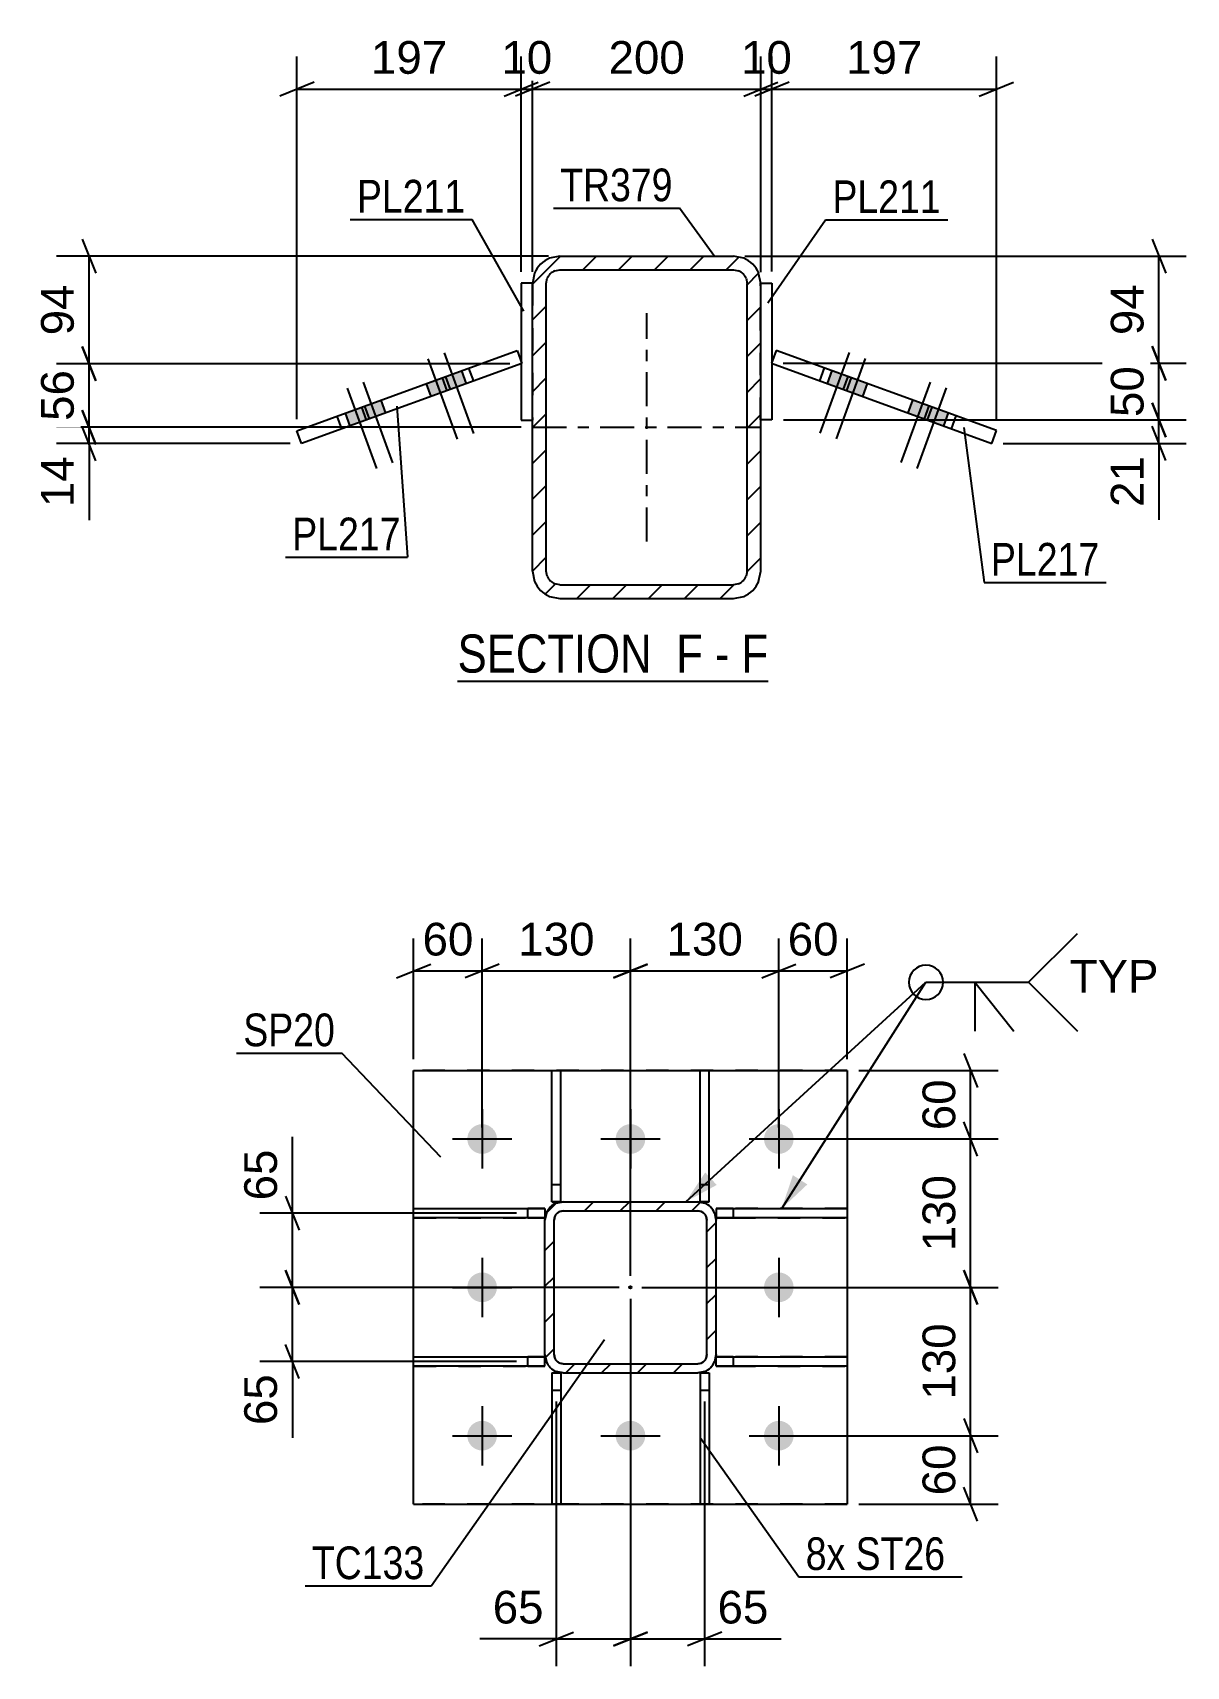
# Model space of a CAD drawing. Header units: millimetres. Extents: x 0 to 1189, y 0 to 841.
# Drawn here: x 438.4 to 539.5, y 170 to 313.2 of the extents above; entities that cross this region are included whole.
import ezdxf

# ---------------------------------------------------------------- set-up
doc = ezdxf.new("R2010")
doc.units = ezdxf.units.MM
doc.linetypes.add('DXK_LINE_DOT2', pattern=[3.9198, 1.9599, -1.9599])
doc.linetypes.add('DXK_LINE_DOT3', pattern=[5.9187, 2.979, -0.9799, 0.9799, -0.9799])
doc.styles.add('Arial', font='ARIAL.TTF', dxfattribs={"height": 0.2})
doc.styles.add('Arial Narrow', font='ARIALN.TTF', dxfattribs={"height": 0.2})

# ---------------------------------------------------------------- blocks, each defined once
blk = doc.blocks.new('Unknown-348435410-15 - 16508')
at = {"color": 6, "linetype": 'Continuous'}
blk.add_line((475.68, 256.32), (502.9, 256.32), dxfattribs=at)
at = {"color": 0, "linetype": 'Continuous'}
for points in [[(493.79, 257.07), (493.79, 260.57), (475.68, 260.57), (475.68, 257.07)], [(497.18, 257.07), (497.18, 260.57), (494.84, 260.57), (494.84, 257.07)], [(499.51, 257.07), (499.51, 260.57), (498.23, 260.57), (498.23, 257.07)], [(502.9, 257.07), (502.9, 260.57), (500.56, 260.57), (500.56, 257.07)]]:
    blk.add_wipeout(points, dxfattribs=at)
at = {"color": 7, "linetype": 'Continuous', "style": 'Arial Narrow'}
for s, p in [('SECTION ', (475.68, 257.07)), ('F', (494.84, 257.07)), ('F', (500.56, 257.07)), ('-', (498.23, 257.07))]:
    blk.add_text(s, height=3.34, dxfattribs=at).set_placement(p)
blk = doc.blocks.new('Part-348435410-16543 - 16508')
at = {"color": 2, "linetype": 'Continuous'}
for p, q in [((482.25, 291.19), (481.25, 291.19)), ((481.25, 291.19), (481.25, 279.19)), ((482.25, 291.17), (482.25, 291.19)), ((481.25, 279.19), (482.25, 279.19))]:
    blk.add_line(p, q, dxfattribs=at)
at = {"color": 7, "linetype": 'DXK_LINE_DOT2'}
blk.add_line((482.25, 291.19), (482.25, 279.19), dxfattribs=at)
blk = doc.blocks.new('Part-348435410-16552 - 16508')
at = {"color": 2, "linetype": 'Continuous'}
for p, q in [((503.61, 285.31), (503.2, 284.18)), ((522.9, 278.29), (503.61, 285.31)), ((503.2, 284.18), (522.49, 277.16)), ((507.43, 282.64), (507.84, 283.77)), ((522.49, 277.16), (522.9, 278.29))]:
    blk.add_line(p, q, dxfattribs=at)
at = {"color": 7, "linetype": 'DXK_LINE_DOT2'}
blk.add_line((518.96, 278.44), (519.37, 279.57), dxfattribs=at)
blk = doc.blocks.new('Part-348435410-16512 - 16508')
at = {"linetype": 'Continuous'}
h = blk.add_hatch(dxfattribs=at)
h.set_pattern_fill('', scale=0.7, style=0, pattern_type=0)
h.set_pattern_definition([(45, (482.2466, 265.971), (-1.57154, 1.57154), [])])
h.paths.add_polyline_path([(482.25, 291.17), (482.25, 265.97), (482.43, 265.05), (482.95, 264.27), (483.73, 263.75), (484.65, 263.57), (499.85, 263.57), (500.77, 263.75), (501.54, 264.27), (502.06, 265.05), (502.25, 265.97), (502.25, 291.17), (502.06, 292.09), (501.54, 292.87), (500.77, 293.39), (499.85, 293.57), (484.65, 293.57), (483.73, 293.39), (482.95, 292.87), (482.43, 292.09)])
h.paths.add_polyline_path([(483.8, 292.02), (484.19, 292.28), (484.65, 292.37), (499.85, 292.37), (500.31, 292.28), (500.7, 292.02), (500.96, 291.63), (501.05, 291.17), (501.05, 265.97), (500.96, 265.51), (500.7, 265.12), (500.31, 264.86), (499.85, 264.77), (484.65, 264.77), (484.19, 264.86), (483.8, 265.12), (483.54, 265.51), (483.45, 265.97), (483.45, 291.17), (483.54, 291.63)])
at = {"color": 2, "linetype": 'Continuous'}
for p, q in [((484.65, 293.57), (483.73, 293.39)), ((484.65, 293.57), (499.85, 293.57)), ((500.77, 293.39), (499.85, 293.57)), ((482.43, 292.09), (482.25, 291.17)), ((484.19, 292.28), (484.65, 292.37)), ((484.65, 292.37), (499.85, 292.37)), ((499.85, 292.37), (500.31, 292.28)), ((502.25, 291.17), (502.06, 292.09)), ((482.25, 265.97), (482.25, 291.17)), ((483.45, 291.17), (483.54, 291.63)), ((483.45, 265.97), (483.45, 291.17)), ((500.96, 291.63), (501.05, 291.17)), ((501.05, 265.97), (501.05, 291.17)), ((502.25, 265.97), (502.25, 291.17)), ((482.25, 265.97), (482.43, 265.05)), ((483.54, 265.51), (483.45, 265.97)), ((484.65, 264.77), (484.19, 264.86)), ((500.31, 264.86), (499.85, 264.77)), ((501.05, 265.97), (500.96, 265.51)), ((502.06, 265.05), (502.25, 265.97)), ((483.73, 263.75), (484.65, 263.57)), ((484.65, 264.77), (499.85, 264.77)), ((484.65, 263.57), (499.85, 263.57)), ((499.85, 263.57), (500.77, 263.75))]:
    blk.add_line(p, q, dxfattribs=at)
at = {"color": 7, "linetype": 'DXK_LINE_DOT3'}
for p, q in [((492.25, 268.57), (492.25, 288.57)), ((482.25, 278.57), (502.25, 278.57))]:
    blk.add_line(p, q, dxfattribs=at)
at = {"color": 2, "linetype": 'Continuous'}
for centre, radius, start, end in [((484.65, 291.17), 2.4, 112.5, 157.5), ((484.65, 291.17), 1.2, 112.5, 157.5), ((499.85, 291.17), 1.2, 22.5, 67.5), ((499.85, 291.17), 2.4, 22.5, 67.5), ((484.65, 265.97), 2.4, 202.5, 247.5), ((484.65, 265.97), 1.2, 202.5, 247.5), ((499.85, 265.97), 1.2, 292.5, 337.5), ((499.85, 265.97), 2.4, 292.5, 337.5)]:
    blk.add_arc(centre, radius, start, end, dxfattribs=at)
blk = doc.blocks.new('Part-348435410-16541 - 16508')
at = {"color": 7, "linetype": 'DXK_LINE_DOT2'}
for p, q in [((502.23, 291.21), (502.25, 291.21)), ((502.23, 279.21), (502.23, 291.21)), ((502.23, 291.21), (502.24, 291.21)), ((502.23, 279.21), (502.25, 279.21))]:
    blk.add_line(p, q, dxfattribs=at)
at = {"color": 2, "linetype": 'Continuous'}
for p, q in [((502.24, 291.21), (503.23, 291.21)), ((503.23, 291.21), (503.23, 279.21)), ((503.23, 279.21), (502.25, 279.21))]:
    blk.add_line(p, q, dxfattribs=at)
blk = doc.blocks.new('Part-348435410-16553 - 16508')
at = {"color": 2, "linetype": 'Continuous'}
for p, q in [((461.6, 278.27), (480.89, 285.29)), ((480.89, 285.29), (481.3, 284.16)), ((481.3, 284.16), (462.01, 277.14)), ((476.65, 283.74), (477.06, 282.62)), ((462.01, 277.14), (461.6, 278.27))]:
    blk.add_line(p, q, dxfattribs=at)
at = {"color": 7, "linetype": 'DXK_LINE_DOT2'}
blk.add_line((465.54, 278.42), (465.13, 279.55), dxfattribs=at)
blk = doc.blocks.new('Bolt-348435410-16594 - 16508')
at = {"linetype": 'Continuous'}
for points in [[(510.16, 282.92), (508.47, 283.54), (508.06, 282.41), (509.75, 281.8)], [(511.57, 282.41), (509.88, 283.02), (509.47, 281.9), (511.16, 281.28)], [(517.24, 280.34), (515.55, 280.96), (515.14, 279.83), (516.83, 279.22)], [(518.66, 279.83), (516.97, 280.45), (516.56, 279.32), (518.25, 278.7)]]:
    blk.add_hatch(color=1, dxfattribs=at).paths.add_polyline_path(points)
at = {"color": 1, "linetype": 'Continuous'}
for p, q in [((510, 285.11), (507.43, 278.06)), ((508.47, 283.54), (508.06, 282.41)), ((511.41, 284.6), (508.85, 277.55)), ((509.88, 283.02), (509.47, 281.9)), ((510.16, 282.92), (509.75, 281.8)), ((511.57, 282.41), (511.16, 281.28)), ((517.08, 282.53), (514.52, 275.48)), ((515.55, 280.96), (515.14, 279.83)), ((518.5, 282.02), (515.93, 274.97)), ((516.97, 280.45), (516.56, 279.32)), ((517.24, 280.34), (516.83, 279.22)), ((518.66, 279.83), (518.25, 278.7))]:
    blk.add_line(p, q, dxfattribs=at)
blk = doc.blocks.new('Bolt-348435410-16595 - 16508')
at = {"linetype": 'Continuous'}
for points in [[(476.03, 283.52), (474.33, 282.9), (474.74, 281.77), (476.44, 282.39)], [(474.61, 283), (472.92, 282.39), (473.33, 281.26), (475.02, 281.87)], [(468.94, 280.94), (467.25, 280.32), (467.66, 279.19), (469.35, 279.81)], [(467.53, 280.42), (465.84, 279.81), (466.25, 278.68), (467.94, 279.3)]]:
    blk.add_hatch(color=1, dxfattribs=at).paths.add_polyline_path(points)
at = {"color": 1, "linetype": 'Continuous'}
for p, q in [((474.5, 285.09), (477.06, 278.04)), ((473.08, 284.57), (475.65, 277.53)), ((476.03, 283.52), (476.44, 282.39)), ((467.41, 282.51), (469.98, 275.46)), ((472.92, 282.39), (473.33, 281.26)), ((474.33, 282.9), (474.74, 281.77)), ((474.61, 283), (475.02, 281.87)), ((466, 282), (468.56, 274.95)), ((468.94, 280.94), (469.35, 279.81)), ((465.84, 279.81), (466.25, 278.68)), ((467.25, 280.32), (467.66, 279.19)), ((467.53, 280.42), (467.94, 279.3))]:
    blk.add_line(p, q, dxfattribs=at)
blk = doc.blocks.new('Part-348435410-18033 - 17977')
at = {"color": 2, "linetype": 'Continuous'}
for p, q in [((496.93, 195.7), (496.93, 195.7)), ((496.93, 195.7), (496.93, 184.2)), ((496.93, 195.7), (497.73, 195.7)), ((497.73, 195.7), (497.73, 195.7)), ((497.73, 195.7), (497.73, 184.2)), ((497.73, 184.2), (496.93, 184.2))]:
    blk.add_line(p, q, dxfattribs=at)
at = {"color": 7, "linetype": 'DXK_LINE_DOT2'}
for p, q in [((496.93, 195.7), (496.93, 195.7)), ((496.93, 195.7), (497.73, 195.7)), ((497.73, 195.7), (497.73, 195.7)), ((496.93, 194.2), (497.73, 194.2))]:
    blk.add_line(p, q, dxfattribs=at)
blk = doc.blocks.new('Part-348435410-17983 - 17977')
at = {"linetype": 'Continuous'}
h = blk.add_hatch(dxfattribs=at)
h.set_pattern_fill('', scale=0.7, style=0, pattern_type=0)
h.set_pattern_definition([(45, (484.3216, 210.576), (-1.57154, 1.57154), [])])
h.paths.add_polyline_path([(484.93, 210.7), (484.32, 210.58), (483.8, 210.23), (483.46, 209.71), (483.33, 209.1), (483.33, 197.3), (483.46, 196.69), (483.8, 196.17), (484.32, 195.82), (484.93, 195.7), (496.73, 195.7), (497.35, 195.82), (497.87, 196.17), (498.21, 196.69), (498.33, 197.3), (498.33, 209.1), (498.21, 209.71), (497.87, 210.23), (497.35, 210.58), (496.73, 210.7)])
h.paths.add_polyline_path([(496.73, 209.9), (497.04, 209.84), (497.3, 209.66), (497.47, 209.4), (497.53, 209.1), (497.53, 197.3), (497.47, 196.99), (497.3, 196.73), (497.04, 196.56), (496.73, 196.5), (484.93, 196.5), (484.63, 196.56), (484.37, 196.73), (484.19, 196.99), (484.13, 197.3), (484.13, 209.1), (484.19, 209.4), (484.37, 209.66), (484.63, 209.84), (484.93, 209.9)])
blk.add_hatch(color=246, dxfattribs=at).paths.add_polyline_path([(490.83, 203.1, -1), (490.83, 203.3, -1)])
at = {"color": 7, "linetype": 'DXK_LINE_DOT2'}
for p, q in [((484.32, 210.58), (484.93, 210.7)), ((484.93, 210.7), (496.73, 210.7)), ((496.73, 210.7), (497.35, 210.58)), ((483.33, 209.1), (483.46, 209.71)), ((483.33, 197.3), (483.33, 209.1)), ((484.19, 209.4), (484.13, 209.1)), ((484.13, 197.3), (484.13, 209.1)), ((484.93, 209.9), (484.63, 209.84)), ((484.93, 209.9), (496.73, 209.9)), ((497.04, 209.84), (496.73, 209.9)), ((497.53, 209.1), (497.47, 209.4)), ((497.53, 197.3), (497.53, 209.1)), ((498.21, 209.71), (498.33, 209.1)), ((498.33, 197.3), (498.33, 209.1)), ((483.46, 196.69), (483.33, 197.3)), ((484.13, 197.3), (484.19, 196.99)), ((484.63, 196.56), (484.93, 196.5)), ((484.93, 196.5), (496.73, 196.5)), ((496.73, 196.5), (497.04, 196.56)), ((497.47, 196.99), (497.53, 197.3)), ((498.33, 197.3), (498.21, 196.69)), ((484.93, 195.7), (484.32, 195.82)), ((484.93, 195.7), (496.73, 195.7)), ((497.35, 195.82), (496.73, 195.7))]:
    blk.add_line(p, q, dxfattribs=at)
at = {"color": 2, "linetype": 'Continuous'}
for p, q in [((484.93, 210.7), (484.32, 210.58)), ((484.93, 210.7), (484.93, 210.7)), ((484.93, 210.7), (496.73, 210.7)), ((496.73, 210.7), (496.73, 210.7)), ((497.35, 210.58), (496.73, 210.7)), ((483.46, 209.71), (483.33, 209.1)), ((483.33, 209.1), (483.33, 209.1)), ((483.33, 197.3), (483.33, 209.1)), ((484.13, 209.1), (484.19, 209.4)), ((484.13, 209.1), (484.13, 209.1)), ((484.13, 197.3), (484.13, 209.1)), ((484.63, 209.84), (484.93, 209.9)), ((484.93, 209.9), (484.93, 209.9)), ((484.93, 209.9), (496.73, 209.9)), ((496.73, 209.9), (496.73, 209.9)), ((496.73, 209.9), (497.04, 209.84)), ((497.47, 209.4), (497.53, 209.1)), ((497.53, 209.1), (497.53, 209.1)), ((497.53, 197.3), (497.53, 209.1)), ((498.33, 209.1), (498.21, 209.71)), ((498.33, 209.1), (498.33, 209.1)), ((498.33, 197.3), (498.33, 209.1)), ((483.33, 197.3), (483.33, 197.3)), ((483.33, 197.3), (483.46, 196.69)), ((484.13, 197.3), (484.13, 197.3)), ((484.19, 196.99), (484.13, 197.3)), ((484.93, 196.5), (484.63, 196.56)), ((484.93, 196.5), (484.93, 196.5)), ((484.93, 196.5), (496.73, 196.5)), ((497.04, 196.56), (496.73, 196.5)), ((496.73, 196.5), (496.73, 196.5)), ((497.53, 197.3), (497.47, 196.99)), ((497.53, 197.3), (497.53, 197.3)), ((498.21, 196.69), (498.33, 197.3)), ((498.33, 197.3), (498.33, 197.3)), ((484.32, 195.82), (484.93, 195.7)), ((484.93, 195.7), (484.93, 195.7)), ((484.93, 195.7), (496.73, 195.7)), ((496.73, 195.7), (497.35, 195.82)), ((496.73, 195.7), (496.73, 195.7))]:
    blk.add_line(p, q, dxfattribs=at)
at = {"color": 7, "linetype": 'DXK_LINE_DOT3'}
blk.add_line((490.83, 203.2), (490.83, 203.2), dxfattribs=at)
at = {"color": 246, "linetype": 'DXK_LINE_DOT2'}
blk.add_line((490.83, 203.2), (490.83, 203.2), dxfattribs=at)
at = {"color": 246, "linetype": 'Continuous'}
blk.add_circle((490.83, 203.2), 0.1, dxfattribs=at)
at = {"color": 7, "linetype": 'DXK_LINE_DOT2'}
for centre, radius, start, end in [((484.93, 209.1), 1.6, 112.5, 157.5), ((496.73, 209.1), 1.6, 22.5, 67.5), ((484.93, 209.1), 0.8, 112.5, 157.5), ((496.73, 209.1), 0.8, 22.5, 67.5), ((484.93, 197.3), 1.6, 202.5, 247.5), ((484.93, 197.3), 0.8, 202.5, 247.5), ((496.73, 197.3), 0.8, 292.5, 337.5), ((496.73, 197.3), 1.6, 292.5, 337.5)]:
    blk.add_arc(centre, radius, start, end, dxfattribs=at)
at = {"color": 2, "linetype": 'Continuous'}
for centre, radius, start, end in [((484.93, 209.1), 1.6, 112.5, 157.5), ((496.73, 209.1), 1.6, 22.5, 67.5), ((484.93, 209.1), 0.8, 112.5, 157.5), ((496.73, 209.1), 0.8, 22.5, 67.5), ((484.93, 197.3), 1.6, 202.5, 247.5), ((484.93, 197.3), 0.8, 202.5, 247.5), ((496.73, 197.3), 0.8, 292.5, 337.5), ((496.73, 197.3), 1.6, 292.5, 337.5)]:
    blk.add_arc(centre, radius, start, end, dxfattribs=at)
blk = doc.blocks.new('Part-348435410-18008 - 17977')
at = {"color": 2, "linetype": 'Continuous'}
for p, q in [((471.83, 222.2), (471.83, 222.2)), ((471.83, 222.2), (509.83, 222.2)), ((471.83, 184.2), (471.83, 222.2)), ((509.83, 222.2), (509.83, 222.2)), ((509.83, 222.2), (509.83, 184.2)), ((471.83, 184.2), (509.83, 184.2))]:
    blk.add_line(p, q, dxfattribs=at)
at = {"color": 7, "linetype": 'DXK_LINE_DOT2'}
for p, q in [((509.83, 222.2), (471.83, 222.2)), ((471.83, 222.2), (471.83, 222.2)), ((509.83, 222.2), (509.83, 222.2)), ((509.83, 184.2), (471.83, 184.2))]:
    blk.add_line(p, q, dxfattribs=at)
blk = doc.blocks.new('Part-348435410-18034 - 17977')
at = {"color": 2, "linetype": 'Continuous'}
for p, q in [((483.93, 195.7), (483.93, 195.7)), ((483.93, 195.7), (483.93, 184.2)), ((483.93, 195.7), (484.73, 195.7)), ((484.73, 195.7), (484.73, 195.7)), ((484.73, 195.7), (484.73, 184.2)), ((484.73, 184.2), (483.93, 184.2))]:
    blk.add_line(p, q, dxfattribs=at)
at = {"color": 7, "linetype": 'DXK_LINE_DOT2'}
for p, q in [((483.93, 195.7), (483.93, 195.7)), ((483.93, 195.7), (484.73, 195.7)), ((484.73, 195.7), (484.73, 195.7)), ((483.93, 194.2), (484.73, 194.2))]:
    blk.add_line(p, q, dxfattribs=at)
blk = doc.blocks.new('Part-348435410-18035 - 17977')
at = {"color": 2, "linetype": 'Continuous'}
for p, q in [((496.93, 210.7), (496.93, 222.2)), ((496.93, 222.2), (497.73, 222.2)), ((497.73, 210.7), (497.73, 222.2)), ((496.93, 210.7), (497.73, 210.7)), ((496.93, 210.7), (496.93, 210.7)), ((497.73, 210.7), (497.73, 210.7))]:
    blk.add_line(p, q, dxfattribs=at)
at = {"color": 7, "linetype": 'DXK_LINE_DOT2'}
for p, q in [((496.93, 212.2), (497.73, 212.2)), ((497.73, 210.7), (496.93, 210.7))]:
    blk.add_line(p, q, dxfattribs=at)
blk = doc.blocks.new('Part-348435410-18036 - 17977')
at = {"color": 2, "linetype": 'Continuous'}
for p, q in [((483.93, 210.7), (483.93, 222.2)), ((483.93, 222.2), (484.73, 222.2)), ((484.73, 210.7), (484.73, 222.2)), ((483.93, 210.7), (484.73, 210.7)), ((483.93, 210.7), (483.93, 210.7)), ((484.73, 210.7), (484.73, 210.7))]:
    blk.add_line(p, q, dxfattribs=at)
at = {"color": 7, "linetype": 'DXK_LINE_DOT2'}
for p, q in [((483.93, 212.2), (484.73, 212.2)), ((484.73, 210.7), (483.93, 210.7))]:
    blk.add_line(p, q, dxfattribs=at)
blk = doc.blocks.new('Part-348435410-18037 - 17977')
at = {"color": 2, "linetype": 'Continuous'}
for p, q in [((498.33, 197.1), (498.33, 197.1)), ((498.33, 197.1), (509.83, 197.1)), ((498.33, 196.3), (498.33, 197.1)), ((509.83, 196.3), (498.33, 196.3)), ((509.83, 197.1), (509.83, 196.3))]:
    blk.add_line(p, q, dxfattribs=at)
at = {"color": 7, "linetype": 'DXK_LINE_DOT2'}
for p, q in [((499.83, 197.1), (498.33, 197.1)), ((498.33, 197.1), (498.33, 197.1)), ((498.33, 196.3), (499.83, 196.3)), ((509.83, 197.1), (499.83, 197.1)), ((499.83, 197.1), (499.83, 196.3)), ((499.83, 196.3), (509.83, 196.3))]:
    blk.add_line(p, q, dxfattribs=at)
blk = doc.blocks.new('Part-348435410-18038 - 17977')
at = {"color": 2, "linetype": 'Continuous'}
for p, q in [((498.33, 210.1), (498.33, 210.1)), ((498.33, 210.1), (509.83, 210.1)), ((498.33, 210.1), (498.33, 209.3)), ((509.83, 209.3), (498.33, 209.3)), ((509.83, 210.1), (509.83, 209.3))]:
    blk.add_line(p, q, dxfattribs=at)
at = {"color": 7, "linetype": 'DXK_LINE_DOT2'}
for p, q in [((499.83, 210.1), (498.33, 210.1)), ((498.33, 210.1), (498.33, 210.1)), ((498.33, 209.3), (499.83, 209.3)), ((509.83, 210.1), (499.83, 210.1)), ((499.83, 210.1), (499.83, 209.3)), ((499.83, 209.3), (509.83, 209.3))]:
    blk.add_line(p, q, dxfattribs=at)
blk = doc.blocks.new('Part-348435410-18039 - 17977')
at = {"color": 2, "linetype": 'Continuous'}
for p, q in [((471.83, 196.3), (471.83, 197.1)), ((471.83, 197.1), (483.33, 197.1)), ((483.33, 196.3), (471.83, 196.3)), ((483.33, 196.3), (483.33, 197.1)), ((483.33, 196.3), (483.33, 196.3))]:
    blk.add_line(p, q, dxfattribs=at)
at = {"color": 7, "linetype": 'DXK_LINE_DOT2'}
for p, q in [((471.83, 197.1), (481.83, 197.1)), ((471.83, 196.3), (481.83, 196.3)), ((481.83, 196.3), (481.83, 197.1)), ((483.33, 197.1), (481.83, 197.1)), ((481.83, 196.3), (483.33, 196.3))]:
    blk.add_line(p, q, dxfattribs=at)
blk = doc.blocks.new('Part-348435410-18040 - 17977')
at = {"color": 2, "linetype": 'Continuous'}
for p, q in [((471.83, 209.3), (471.83, 210.1)), ((471.83, 210.1), (483.33, 210.1)), ((483.33, 209.3), (471.83, 209.3)), ((483.33, 210.1), (483.33, 209.3)), ((483.33, 209.3), (483.33, 209.3))]:
    blk.add_line(p, q, dxfattribs=at)
at = {"color": 7, "linetype": 'DXK_LINE_DOT2'}
for p, q in [((471.83, 210.1), (481.83, 210.1)), ((471.83, 209.3), (481.83, 209.3)), ((481.83, 209.3), (481.83, 210.1)), ((483.33, 210.1), (481.83, 210.1)), ((481.83, 209.3), (483.33, 209.3)), ((483.33, 210.1), (483.33, 210.1))]:
    blk.add_line(p, q, dxfattribs=at)
blk = doc.blocks.new('Bolt-348435410-18062 - 17977')
at = {"linetype": 'Continuous'}
for points in [[(479.13, 216.2, -1), (476.53, 216.2, -1)], [(492.13, 216.2, -1), (489.53, 216.2, -1)], [(505.13, 216.2, -1), (502.53, 216.2, -1)], [(479.13, 203.2, -1), (476.53, 203.2, -1)], [(505.13, 203.2, -1), (502.53, 203.2, -1)], [(479.13, 190.2, -1), (476.53, 190.2, -1)], [(492.13, 190.2, -1), (489.53, 190.2, -1)], [(505.13, 190.2, -1), (502.53, 190.2, -1)]]:
    blk.add_hatch(color=1, dxfattribs=at).paths.add_polyline_path(points)
at = {"color": 1, "linetype": 'Continuous'}
for p, q in [((477.83, 218.8), (477.83, 213.6)), ((490.83, 218.8), (490.83, 213.6)), ((503.83, 218.8), (503.83, 213.6)), ((475.23, 216.2), (480.43, 216.2)), ((488.23, 216.2), (493.43, 216.2)), ((501.23, 216.2), (506.43, 216.2)), ((477.83, 205.8), (477.83, 200.6)), ((503.83, 205.8), (503.83, 200.6)), ((475.23, 203.2), (480.43, 203.2)), ((501.23, 203.2), (506.43, 203.2)), ((477.83, 192.8), (477.83, 187.6)), ((490.83, 192.8), (490.83, 187.6)), ((503.83, 192.8), (503.83, 187.6)), ((475.23, 190.2), (480.43, 190.2)), ((488.23, 190.2), (493.43, 190.2)), ((501.23, 190.2), (506.43, 190.2))]:
    blk.add_line(p, q, dxfattribs=at)
blk = doc.blocks.new('StraightDimension-348435410-19772 - 16508')
at = {"color": 7, "linetype": 'Continuous'}
for p, q in [((442.79, 280.07), (443.99, 277.07)), ((481.25, 278.57), (440.54, 278.57)), ((443.99, 275.64), (442.79, 278.64)), ((443.39, 277.14), (443.39, 278.57)), ((461.01, 277.14), (440.54, 277.14)), ((443.39, 277.14), (443.39, 270.44)), ((443.39, 277.14), (443.39, 270.44))]:
    blk.add_line(p, q, dxfattribs=at)
at = {"color": 0}
blk.add_wipeout([(442.64, 276.61), (438.44, 276.61), (438.44, 270.97), (442.64, 270.97)], dxfattribs=at)
at = {"color": 3, "style": 'Arial'}
blk.add_text('14', height=2.865, rotation=90.0002, dxfattribs=at).set_placement((442.04, 271.57))
blk = doc.blocks.new('StraightDimension-348435410-19806 - 16508')
at = {"color": 7, "linetype": 'Continuous'}
for p, q in [((536.54, 295.07), (537.74, 292.07)), ((500.85, 293.57), (539.54, 293.57)), ((537.14, 284.18), (537.14, 293.57)), ((537.74, 282.68), (536.54, 285.68)), ((504.2, 284.18), (539.54, 284.18))]:
    blk.add_line(p, q, dxfattribs=at)
at = {"color": 0}
blk.add_wipeout([(536.39, 291.7), (532.19, 291.7), (532.19, 286.05), (536.39, 286.05)], dxfattribs=at)
at = {"color": 3, "style": 'Arial'}
blk.add_text('94', height=2.865, rotation=90.0002, dxfattribs=at).set_placement((535.79, 286.65))
blk = doc.blocks.new('StraightDimension-348435410-19771 - 16508')
at = {"color": 7, "linetype": 'Continuous'}
for p, q in [((442.79, 285.64), (443.99, 282.64)), ((480.25, 284.14), (440.54, 284.14)), ((443.39, 278.57), (443.39, 284.14)), ((443.99, 277.07), (442.79, 280.07)), ((481.25, 278.57), (440.54, 278.57))]:
    blk.add_line(p, q, dxfattribs=at)
at = {"color": 0}
blk.add_wipeout([(442.64, 284.18), (438.44, 284.18), (438.44, 278.53), (442.64, 278.53)], dxfattribs=at)
at = {"color": 3, "style": 'Arial'}
blk.add_text('56', height=2.865, rotation=90.0002, dxfattribs=at).set_placement((442.04, 279.13))
blk = doc.blocks.new('StraightDimension-348435410-18204 - 16508')
at = {"color": 7, "linetype": 'Continuous'}
for p, q in [((502.25, 292.17), (502.25, 311.05)), ((503.23, 292.21), (503.23, 311.05)), ((500.75, 307.6), (503.75, 308.8)), ((504.73, 308.8), (501.73, 307.6)), ((502.25, 308.2), (503.23, 308.2))]:
    blk.add_line(p, q, dxfattribs=at)
at = {"color": 0}
blk.add_wipeout([(505.56, 308.95), (505.56, 313.15), (499.92, 313.15), (499.92, 308.95)], dxfattribs=at)
at = {"color": 3, "style": 'Arial'}
blk.add_text('10', height=2.865, dxfattribs=at).set_placement((500.52, 309.55))
blk = doc.blocks.new('StraightDimension-348435410-18203 - 16508')
at = {"color": 7, "linetype": 'Continuous'}
for p, q in [((503.23, 292.21), (503.23, 311.05)), ((522.9, 279.29), (522.9, 311.05)), ((504.73, 308.8), (501.73, 307.6)), ((503.23, 308.2), (522.9, 308.2)), ((521.4, 307.6), (524.4, 308.8))]:
    blk.add_line(p, q, dxfattribs=at)
at = {"color": 0}
blk.add_wipeout([(517, 308.95), (517, 313.15), (509.13, 313.15), (509.13, 308.95)], dxfattribs=at)
at = {"color": 3, "style": 'Arial'}
blk.add_text('197', height=2.865, dxfattribs=at).set_placement((509.73, 309.55))
blk = doc.blocks.new('StraightDimension-348435410-18205 - 16508')
at = {"color": 7, "linetype": 'Continuous'}
for p, q in [((482.25, 292.19), (482.25, 311.05)), ((502.25, 292.17), (502.25, 311.05)), ((483.75, 308.8), (480.75, 307.6)), ((482.25, 308.2), (502.25, 308.2)), ((500.75, 307.6), (503.75, 308.8))]:
    blk.add_line(p, q, dxfattribs=at)
at = {"color": 0}
blk.add_wipeout([(496.18, 308.95), (496.18, 313.15), (488.31, 313.15), (488.31, 308.95)], dxfattribs=at)
at = {"color": 3, "style": 'Arial'}
blk.add_text('200', height=2.865, dxfattribs=at).set_placement((488.91, 309.55))
blk = doc.blocks.new('StraightDimension-348435410-18206 - 16508')
at = {"color": 7, "linetype": 'Continuous'}
for p, q in [((481.25, 292.19), (481.25, 311.05)), ((482.25, 292.19), (482.25, 311.05)), ((479.75, 307.6), (482.75, 308.8)), ((483.75, 308.8), (480.75, 307.6)), ((481.25, 308.2), (482.25, 308.2))]:
    blk.add_line(p, q, dxfattribs=at)
at = {"color": 0}
blk.add_wipeout([(484.57, 308.95), (484.57, 313.15), (478.92, 313.15), (478.92, 308.95)], dxfattribs=at)
at = {"color": 3, "style": 'Arial'}
blk.add_text('10', height=2.865, dxfattribs=at).set_placement((479.52, 309.55))
blk = doc.blocks.new('StraightDimension-348435410-18207 - 16508')
at = {"color": 7, "linetype": 'Continuous'}
for p, q in [((461.6, 279.27), (461.6, 311.05)), ((481.25, 292.19), (481.25, 311.05)), ((463.1, 308.8), (460.1, 307.6)), ((461.6, 308.2), (481.25, 308.2)), ((479.75, 307.6), (482.75, 308.8))]:
    blk.add_line(p, q, dxfattribs=at)
at = {"color": 0}
blk.add_wipeout([(475.36, 308.95), (475.36, 313.15), (467.49, 313.15), (467.49, 308.95)], dxfattribs=at)
at = {"color": 3, "style": 'Arial'}
blk.add_text('197', height=2.865, dxfattribs=at).set_placement((468.09, 309.55))
blk = doc.blocks.new('StraightDimension-348435410-19770 - 16508')
at = {"color": 7, "linetype": 'Continuous'}
for p, q in [((442.79, 295.07), (443.99, 292.07)), ((483.65, 293.57), (440.54, 293.57)), ((443.39, 284.14), (443.39, 293.57)), ((443.99, 282.64), (442.79, 285.64)), ((480.25, 284.14), (440.54, 284.14))]:
    blk.add_line(p, q, dxfattribs=at)
at = {"color": 0}
blk.add_wipeout([(442.64, 291.68), (438.44, 291.68), (438.44, 286.03), (442.64, 286.03)], dxfattribs=at)
at = {"color": 3, "style": 'Arial'}
blk.add_text('94', height=2.865, rotation=90.0002, dxfattribs=at).set_placement((442.04, 286.63))
blk = doc.blocks.new('StraightDimension-348435410-19807 - 16508')
at = {"color": 7, "linetype": 'Continuous'}
for p, q in [((536.54, 285.68), (537.74, 282.68)), ((504.2, 284.18), (539.54, 284.18)), ((537.14, 279.21), (537.14, 284.18)), ((537.74, 277.71), (536.54, 280.71)), ((504.23, 279.21), (539.54, 279.21))]:
    blk.add_line(p, q, dxfattribs=at)
at = {"color": 0}
blk.add_wipeout([(536.39, 284.52), (532.19, 284.52), (532.19, 278.87), (536.39, 278.87)], dxfattribs=at)
at = {"color": 3, "style": 'Arial'}
blk.add_text('50', height=2.865, rotation=90.0002, dxfattribs=at).set_placement((535.79, 279.47))
blk = doc.blocks.new('StraightDimension-348435410-19808 - 16508')
at = {"color": 7, "linetype": 'Continuous'}
for p, q in [((536.54, 280.71), (537.74, 277.71)), ((504.23, 279.21), (539.54, 279.21)), ((537.14, 277.16), (537.14, 279.21)), ((537.74, 275.66), (536.54, 278.66)), ((523.49, 277.16), (539.54, 277.16)), ((537.14, 277.16), (537.14, 270.46)), ((537.14, 277.16), (537.14, 270.46))]:
    blk.add_line(p, q, dxfattribs=at)
at = {"color": 0}
blk.add_wipeout([(536.39, 276.63), (532.19, 276.63), (532.19, 270.99), (536.39, 270.99)], dxfattribs=at)
at = {"color": 3, "style": 'Arial'}
blk.add_text('21', height=2.865, rotation=90.0002, dxfattribs=at).set_placement((535.79, 271.59))
blk = doc.blocks.new('StraightDimension-348435410-18518 - 17977')
at = {"color": 7, "linetype": 'Continuous'}
for p, q in [((521.24, 214.7), (520.04, 217.7)), ((504.83, 216.2), (523.04, 216.2)), ((520.64, 203.2), (520.64, 216.2)), ((520.04, 204.7), (521.24, 201.7)), ((491.83, 203.2), (523.04, 203.2))]:
    blk.add_line(p, q, dxfattribs=at)
at = {"color": 0}
blk.add_wipeout([(519.89, 213.63), (515.69, 213.63), (515.69, 205.76), (519.89, 205.76)], dxfattribs=at)
at = {"color": 3, "style": 'Arial'}
blk.add_text('130', height=2.865, rotation=90.0002, dxfattribs=at).set_placement((519.29, 206.36))
blk = doc.blocks.new('StraightDimension-348435410-18479 - 17977')
at = {"color": 7, "linetype": 'Continuous'}
for p, q in [((471.83, 223.2), (471.83, 233.78)), ((477.83, 217.2), (477.83, 233.78)), ((470.33, 230.33), (473.33, 231.53)), ((471.83, 230.93), (477.83, 230.93)), ((479.33, 231.53), (476.33, 230.33))]:
    blk.add_line(p, q, dxfattribs=at)
at = {"color": 0}
blk.add_wipeout([(477.66, 231.68), (477.66, 235.88), (472.01, 235.88), (472.01, 231.68)], dxfattribs=at)
at = {"color": 3, "style": 'Arial'}
blk.add_text('60', height=2.865, dxfattribs=at).set_placement((472.61, 232.28))
blk = doc.blocks.new('StraightDimension-348435410-18477 - 17977')
at = {"color": 7, "linetype": 'Continuous'}
for p, q in [((490.83, 204.2), (490.83, 233.78)), ((503.83, 217.2), (503.83, 233.78)), ((492.33, 231.53), (489.33, 230.33)), ((490.83, 230.93), (503.83, 230.93)), ((502.33, 230.33), (505.33, 231.53))]:
    blk.add_line(p, q, dxfattribs=at)
at = {"color": 0}
blk.add_wipeout([(501.27, 231.68), (501.27, 235.88), (493.4, 235.88), (493.4, 231.68)], dxfattribs=at)
at = {"color": 3, "style": 'Arial'}
blk.add_text('130', height=2.865, dxfattribs=at).set_placement((494, 232.28))
blk = doc.blocks.new('StraightDimension-348435410-18520 - 17977')
at = {"color": 7, "linetype": 'Continuous'}
for p, q in [((520.04, 191.7), (521.24, 188.7)), ((504.83, 190.2), (523.04, 190.2)), ((520.64, 184.2), (520.64, 190.2)), ((521.24, 182.7), (520.04, 185.7)), ((510.83, 184.2), (523.04, 184.2))]:
    blk.add_line(p, q, dxfattribs=at)
at = {"color": 0}
blk.add_wipeout([(519.89, 190.02), (515.69, 190.02), (515.69, 184.37), (519.89, 184.37)], dxfattribs=at)
at = {"color": 3, "style": 'Arial'}
blk.add_text('60', height=2.865, rotation=90.0002, dxfattribs=at).set_placement((519.29, 184.97))
blk = doc.blocks.new('StraightDimension-348435410-18478 - 17977')
at = {"color": 7, "linetype": 'Continuous'}
for p, q in [((477.83, 217.2), (477.83, 233.78)), ((490.83, 204.2), (490.83, 233.78)), ((479.33, 231.53), (476.33, 230.33)), ((477.83, 230.93), (490.83, 230.93)), ((489.33, 230.33), (492.33, 231.53))]:
    blk.add_line(p, q, dxfattribs=at)
at = {"color": 0}
blk.add_wipeout([(488.27, 231.68), (488.27, 235.88), (480.4, 235.88), (480.4, 231.68)], dxfattribs=at)
at = {"color": 3, "style": 'Arial'}
blk.add_text('130', height=2.865, dxfattribs=at).set_placement((481, 232.28))
blk = doc.blocks.new('StraightDimension-348435410-18519 - 17977')
at = {"color": 7, "linetype": 'Continuous'}
for p, q in [((521.24, 201.7), (520.04, 204.7)), ((491.83, 203.2), (523.04, 203.2)), ((520.64, 190.2), (520.64, 203.2)), ((520.04, 191.7), (521.24, 188.7)), ((504.83, 190.2), (523.04, 190.2))]:
    blk.add_line(p, q, dxfattribs=at)
at = {"color": 0}
blk.add_wipeout([(519.89, 200.63), (515.69, 200.63), (515.69, 192.76), (519.89, 192.76)], dxfattribs=at)
at = {"color": 3, "style": 'Arial'}
blk.add_text('130', height=2.865, rotation=90.0002, dxfattribs=at).set_placement((519.29, 193.36))
blk = doc.blocks.new('StraightDimension-348435410-18476 - 17977')
at = {"color": 7, "linetype": 'Continuous'}
for p, q in [((503.83, 217.2), (503.83, 233.78)), ((509.83, 223.2), (509.83, 233.78)), ((502.33, 230.33), (505.33, 231.53)), ((503.83, 230.93), (509.83, 230.93)), ((511.33, 231.53), (508.33, 230.33))]:
    blk.add_line(p, q, dxfattribs=at)
at = {"color": 0}
blk.add_wipeout([(509.66, 231.68), (509.66, 235.88), (504.01, 235.88), (504.01, 231.68)], dxfattribs=at)
at = {"color": 3, "style": 'Arial'}
blk.add_text('60', height=2.865, dxfattribs=at).set_placement((504.61, 232.28))
blk = doc.blocks.new('StraightDimension-348435410-18517 - 17977')
at = {"color": 7, "linetype": 'Continuous'}
for p, q in [((520.04, 223.7), (521.24, 220.7)), ((510.83, 222.2), (523.04, 222.2)), ((520.64, 216.2), (520.64, 222.2)), ((521.24, 214.7), (520.04, 217.7)), ((504.83, 216.2), (523.04, 216.2))]:
    blk.add_line(p, q, dxfattribs=at)
at = {"color": 0}
blk.add_wipeout([(519.89, 222.02), (515.69, 222.02), (515.69, 216.37), (519.89, 216.37)], dxfattribs=at)
at = {"color": 3, "style": 'Arial'}
blk.add_text('60', height=2.865, rotation=90.0002, dxfattribs=at).set_placement((519.29, 216.97))
blk = doc.blocks.new('StraightDimension-348435410-18558 - 17977')
at = {"color": 7, "linetype": 'Continuous'}
for p, q in [((490.83, 202.2), (490.83, 169.99)), ((497.33, 193.2), (497.33, 169.99)), ((489.33, 171.79), (492.33, 172.99)), ((490.83, 172.39), (497.33, 172.39)), ((498.83, 172.99), (495.83, 171.79)), ((497.33, 172.39), (504.03, 172.39)), ((497.33, 172.39), (504.03, 172.39))]:
    blk.add_line(p, q, dxfattribs=at)
at = {"color": 0}
blk.add_wipeout([(503.51, 173.14), (503.51, 177.34), (497.86, 177.34), (497.86, 173.14)], dxfattribs=at)
at = {"color": 3, "style": 'Arial'}
blk.add_text('65', height=2.865, dxfattribs=at).set_placement((498.46, 173.74))
blk = doc.blocks.new('StraightDimension-348435410-18559 - 17977')
at = {"color": 7, "linetype": 'Continuous'}
for p, q in [((490.83, 202.2), (490.83, 169.99)), ((484.33, 193.2), (484.33, 169.99)), ((484.33, 172.39), (477.64, 172.39)), ((484.33, 172.39), (477.64, 172.39)), ((482.83, 171.79), (485.83, 172.99)), ((484.33, 172.39), (490.83, 172.39)), ((492.33, 172.99), (489.33, 171.79))]:
    blk.add_line(p, q, dxfattribs=at)
at = {"color": 0}
blk.add_wipeout([(483.81, 173.14), (483.81, 177.34), (478.16, 177.34), (478.16, 173.14)], dxfattribs=at)
at = {"color": 3, "style": 'Arial'}
blk.add_text('65', height=2.865, dxfattribs=at).set_placement((478.76, 173.74))
blk = doc.blocks.new('StraightDimension-348435410-18571 - 17977')
at = {"color": 7, "linetype": 'Continuous'}
for p, q in [((461.2, 209.7), (461.2, 216.4)), ((461.2, 209.7), (461.2, 216.4)), ((460.6, 211.2), (461.8, 208.2)), ((480.83, 209.7), (458.35, 209.7)), ((461.2, 203.2), (461.2, 209.7)), ((461.8, 201.7), (460.6, 204.7)), ((489.83, 203.2), (458.35, 203.2))]:
    blk.add_line(p, q, dxfattribs=at)
at = {"color": 0}
blk.add_wipeout([(460.45, 215.87), (456.25, 215.87), (456.25, 210.22), (460.45, 210.22)], dxfattribs=at)
at = {"color": 3, "style": 'Arial'}
blk.add_text('65', height=2.865, rotation=90.0002, dxfattribs=at).set_placement((459.85, 210.82))
blk = doc.blocks.new('StraightDimension-348435410-18572 - 17977')
at = {"color": 7, "linetype": 'Continuous'}
for p, q in [((460.6, 204.7), (461.8, 201.7)), ((489.83, 203.2), (458.35, 203.2)), ((461.2, 196.7), (461.2, 203.2)), ((461.8, 195.2), (460.6, 198.2)), ((480.83, 196.7), (458.35, 196.7)), ((461.2, 196.7), (461.2, 190)), ((461.2, 196.7), (461.2, 190))]:
    blk.add_line(p, q, dxfattribs=at)
at = {"color": 0}
blk.add_wipeout([(460.45, 196.17), (456.25, 196.17), (456.25, 190.53), (460.45, 190.53)], dxfattribs=at)
at = {"color": 3, "style": 'Arial'}
blk.add_text('65', height=2.865, rotation=90.0002, dxfattribs=at).set_placement((459.85, 191.13))
blk = doc.blocks.new('Mark-348435410-18796 - 16508')
at = {"color": 0}
blk.add_wipeout([(476.36, 297.39), (476.36, 300.39), (466.86, 300.39), (466.86, 297.39)], dxfattribs=at)
blk.add_wipeout([(476.36, 297.39), (476.36, 300.39), (466.86, 300.39), (466.86, 297.39)], dxfattribs=at)
at = {"color": 30, "linetype": 'Continuous'}
for p in [(466.26, 296.79), (481.48, 288.76)]:
    blk.add_line(p, (476.96, 296.79), dxfattribs=at)
at = {"color": 3, "style": 'Arial Narrow'}
blk.add_text('PL211', height=2.863, dxfattribs=at).set_placement((466.86, 297.39))
blk = doc.blocks.new('Mark-348435410-18790 - 16508')
at = {"color": 0}
blk.add_wipeout([(494.54, 298.38), (494.54, 301.38), (484.67, 301.38), (484.67, 298.38)], dxfattribs=at)
blk.add_wipeout([(494.54, 298.38), (494.54, 301.38), (484.67, 301.38), (484.67, 298.38)], dxfattribs=at)
at = {"color": 30, "linetype": 'Continuous'}
for p in [(484.07, 297.78), (498.22, 293.52)]:
    blk.add_line(p, (495.14, 297.78), dxfattribs=at)
at = {"color": 3, "style": 'Arial Narrow'}
blk.add_text('TR379', height=2.863, dxfattribs=at).set_placement((484.67, 298.38))
blk = doc.blocks.new('Mark-348435410-18793 - 16508')
at = {"color": 0}
blk.add_wipeout([(518.04, 297.34), (518.04, 300.34), (508.53, 300.34), (508.53, 297.34)], dxfattribs=at)
blk.add_wipeout([(518.04, 297.34), (518.04, 300.34), (508.53, 300.34), (508.53, 297.34)], dxfattribs=at)
at = {"color": 30, "linetype": 'Continuous'}
for p, q in [((502.87, 289.49), (507.93, 296.74)), ((507.93, 296.74), (518.64, 296.74))]:
    blk.add_line(p, q, dxfattribs=at)
at = {"color": 3, "style": 'Arial Narrow'}
blk.add_text('PL211', height=2.863, dxfattribs=at).set_placement((508.53, 297.34))
blk = doc.blocks.new('Mark-348435410-18799 - 16508')
at = {"color": 0}
blk.add_wipeout([(531.92, 265.57), (531.92, 268.57), (522.42, 268.57), (522.42, 265.57)], dxfattribs=at)
blk.add_wipeout([(531.92, 265.57), (531.92, 268.57), (522.42, 268.57), (522.42, 265.57)], dxfattribs=at)
at = {"color": 30, "linetype": 'Continuous'}
for p, q in [((520.03, 278.56), (521.82, 264.97)), ((521.82, 264.97), (532.52, 264.97))]:
    blk.add_line(p, q, dxfattribs=at)
at = {"color": 3, "style": 'Arial Narrow'}
blk.add_text('PL217', height=2.863, dxfattribs=at).set_placement((522.42, 265.57))
blk = doc.blocks.new('Mark-348435410-18802 - 16508')
at = {"color": 0}
blk.add_wipeout([(470.69, 267.79), (470.69, 270.79), (461.19, 270.79), (461.19, 267.79)], dxfattribs=at)
blk.add_wipeout([(470.69, 267.79), (470.69, 270.79), (461.19, 270.79), (461.19, 267.79)], dxfattribs=at)
at = {"color": 30, "linetype": 'Continuous'}
for p in [(470.36, 280.41), (460.59, 267.19)]:
    blk.add_line(p, (471.29, 267.19), dxfattribs=at)
at = {"color": 3, "style": 'Arial Narrow'}
blk.add_text('PL217', height=2.863, dxfattribs=at).set_placement((461.19, 267.79))
blk = doc.blocks.new('Mark-348435410-18414 - 17977')
at = {"color": 0}
blk.add_wipeout([(472.78, 177.63), (472.78, 180.63), (462.91, 180.63), (462.91, 177.63)], dxfattribs=at)
blk.add_wipeout([(472.78, 177.63), (472.78, 180.63), (462.91, 180.63), (462.91, 177.63)], dxfattribs=at)
at = {"color": 30, "linetype": 'Continuous'}
for p in [(488.55, 198.61), (462.31, 177.03)]:
    blk.add_line(p, (473.38, 177.03), dxfattribs=at)
at = {"color": 3, "style": 'Arial Narrow'}
blk.add_text('TC133', height=2.863, dxfattribs=at).set_placement((462.91, 177.63))
blk = doc.blocks.new('Mark-348435410-18648 - 17977')
at = {"color": 0}
blk.add_wipeout([(464.94, 224.33), (464.94, 227.33), (456.9, 227.33), (456.9, 224.33)], dxfattribs=at)
blk.add_wipeout([(464.94, 224.33), (464.94, 227.33), (456.9, 227.33), (456.9, 224.33)], dxfattribs=at)
at = {"color": 30, "linetype": 'Continuous'}
for p in [(456.3, 223.73), (474.2, 214.6)]:
    blk.add_line(p, (465.54, 223.73), dxfattribs=at)
at = {"color": 3, "style": 'Arial Narrow'}
blk.add_text('SP20', height=2.863, dxfattribs=at).set_placement((456.9, 224.33))
blk = doc.blocks.new('MarkSet-348435410-18455 - 17977')
at = {"color": 0}
for points in [[(509.66, 178.43), (509.66, 181.43), (506.19, 181.43), (506.19, 178.43)], [(518.41, 178.43), (518.41, 181.43), (510.56, 181.43), (510.56, 178.43)]]:
    blk.add_wipeout(points, dxfattribs=at)
for points in [[(509.66, 178.43), (509.66, 181.43), (506.19, 181.43), (506.19, 178.43)], [(518.41, 178.43), (518.41, 181.43), (510.56, 181.43), (510.56, 178.43)]]:
    blk.add_wipeout(points, dxfattribs=at)
at = {"color": 30, "linetype": 'Continuous'}
for p, q in [((496.93, 190.04), (505.59, 177.83)), ((505.59, 177.83), (519.91, 177.83))]:
    blk.add_line(p, q, dxfattribs=at)
at = {"color": 3, "style": 'Arial Narrow'}
for s, p in [('8x', (506.19, 178.43)), ('ST26', (510.56, 178.43))]:
    blk.add_text(s, height=2.863, dxfattribs=at).set_placement(p)
blk = doc.blocks.new('WeldMark-348435410-18675 - 17977')
at = {"linetype": 'Continuous'}
for points in [[(498.39, 212.17), (495.67, 210.7), (497.38, 213.27)], [(506.33, 212.22), (504.08, 210.1), (505.06, 213.03)]]:
    blk.add_hatch(color=30, dxfattribs=at).paths.add_polyline_path(points)
at = {"color": 30, "linetype": 'Continuous'}
for p, q in [((495.67, 210.7), (516.72, 229.93)), ((504.08, 210.1), (516.72, 229.93)), ((516.72, 229.93), (525.72, 229.93))]:
    blk.add_line(p, q, dxfattribs=at)
at = {"color": 3, "linetype": 'Continuous'}
for q in [(524.44, 225.64), (521.01, 225.64)]:
    blk.add_line((521.01, 229.93), q, dxfattribs=at)
for start, end in [(90, 270), (270, 90)]:
    blk.add_arc((516.72, 229.93), 1.5, start, end, dxfattribs=at)
at = {"color": 0, "linetype": 'Continuous'}
blk.add_wipeout([(537.1, 229.03), (537.1, 232.03), (529.32, 232.03), (529.32, 229.03)], dxfattribs=at)
blk.add_wipeout([(537.1, 229.03), (537.1, 232.03), (529.32, 232.03), (529.32, 229.03)], dxfattribs=at)
at = {"color": 3, "linetype": 'Continuous'}
for q in [(530.01, 234.21), (530.01, 225.64)]:
    blk.add_line((525.72, 229.93), q, dxfattribs=at)
at = {"color": 3, "linetype": 'Continuous', "style": 'Arial'}
blk.add_text('TYP', height=2.865, dxfattribs=at).set_placement((529.32, 229.03))

msp = doc.modelspace()

# ---------------------------------------------------------------- block references
for name in ['Part-348435410-16512 - 16508', 'Part-348435410-16543 - 16508', 'Part-348435410-16541 - 16508', 'Part-348435410-16553 - 16508', 'Bolt-348435410-16595 - 16508', 'Part-348435410-16552 - 16508', 'Bolt-348435410-16594 - 16508', 'Unknown-348435410-15 - 16508', 'Part-348435410-18008 - 17977', 'Part-348435410-18036 - 17977', 'Part-348435410-18035 - 17977', 'Bolt-348435410-18062 - 17977', 'Part-348435410-17983 - 17977', 'Part-348435410-18040 - 17977', 'Part-348435410-18038 - 17977', 'Part-348435410-18039 - 17977', 'Part-348435410-18037 - 17977', 'Part-348435410-18034 - 17977', 'Part-348435410-18033 - 17977']:
    msp.add_blockref(name, (0, 0))

# ---------------------------------------------------------------- next in the draw order: block references
for name in ['StraightDimension-348435410-19806 - 16508', 'StraightDimension-348435410-19772 - 16508', 'StraightDimension-348435410-18479 - 17977', 'StraightDimension-348435410-18518 - 17977', 'StraightDimension-348435410-18520 - 17977']:
    msp.add_blockref(name, (0, 0))

# ---------------------------------------------------------------- next in the draw order: block references
for name in ['StraightDimension-348435410-18204 - 16508', 'StraightDimension-348435410-19771 - 16508', 'StraightDimension-348435410-18477 - 17977']:
    msp.add_blockref(name, (0, 0))

# ---------------------------------------------------------------- next in the draw order: block references
for name in ['StraightDimension-348435410-18203 - 16508', 'StraightDimension-348435410-18478 - 17977', 'StraightDimension-348435410-18476 - 17977']:
    msp.add_blockref(name, (0, 0))

# ---------------------------------------------------------------- next in the draw order: block references
for name in ['StraightDimension-348435410-18205 - 16508', 'StraightDimension-348435410-19807 - 16508', 'StraightDimension-348435410-18517 - 17977', 'StraightDimension-348435410-18519 - 17977']:
    msp.add_blockref(name, (0, 0))

# ---------------------------------------------------------------- next in the draw order: block references
for name in ['StraightDimension-348435410-18206 - 16508', 'Mark-348435410-18793 - 16508', 'StraightDimension-348435410-19808 - 16508', 'WeldMark-348435410-18675 - 17977', 'StraightDimension-348435410-18558 - 17977']:
    msp.add_blockref(name, (0, 0))

# ---------------------------------------------------------------- next in the draw order: block references
for name in ['StraightDimension-348435410-18207 - 16508', 'Mark-348435410-18799 - 16508', 'StraightDimension-348435410-18559 - 17977', 'MarkSet-348435410-18455 - 17977']:
    msp.add_blockref(name, (0, 0))

# ---------------------------------------------------------------- next in the draw order: block references
for name in ['StraightDimension-348435410-19770 - 16508', 'Mark-348435410-18802 - 16508', 'StraightDimension-348435410-18571 - 17977']:
    msp.add_blockref(name, (0, 0))

# ---------------------------------------------------------------- next in the draw order: block references
for name in ['Mark-348435410-18790 - 16508', 'Mark-348435410-18796 - 16508', 'Mark-348435410-18648 - 17977', 'StraightDimension-348435410-18572 - 17977']:
    msp.add_blockref(name, (0, 0))

# ---------------------------------------------------------------- next in the draw order: block references
msp.add_blockref('Mark-348435410-18414 - 17977', (0, 0))

doc.saveas('drawing.dxf')
